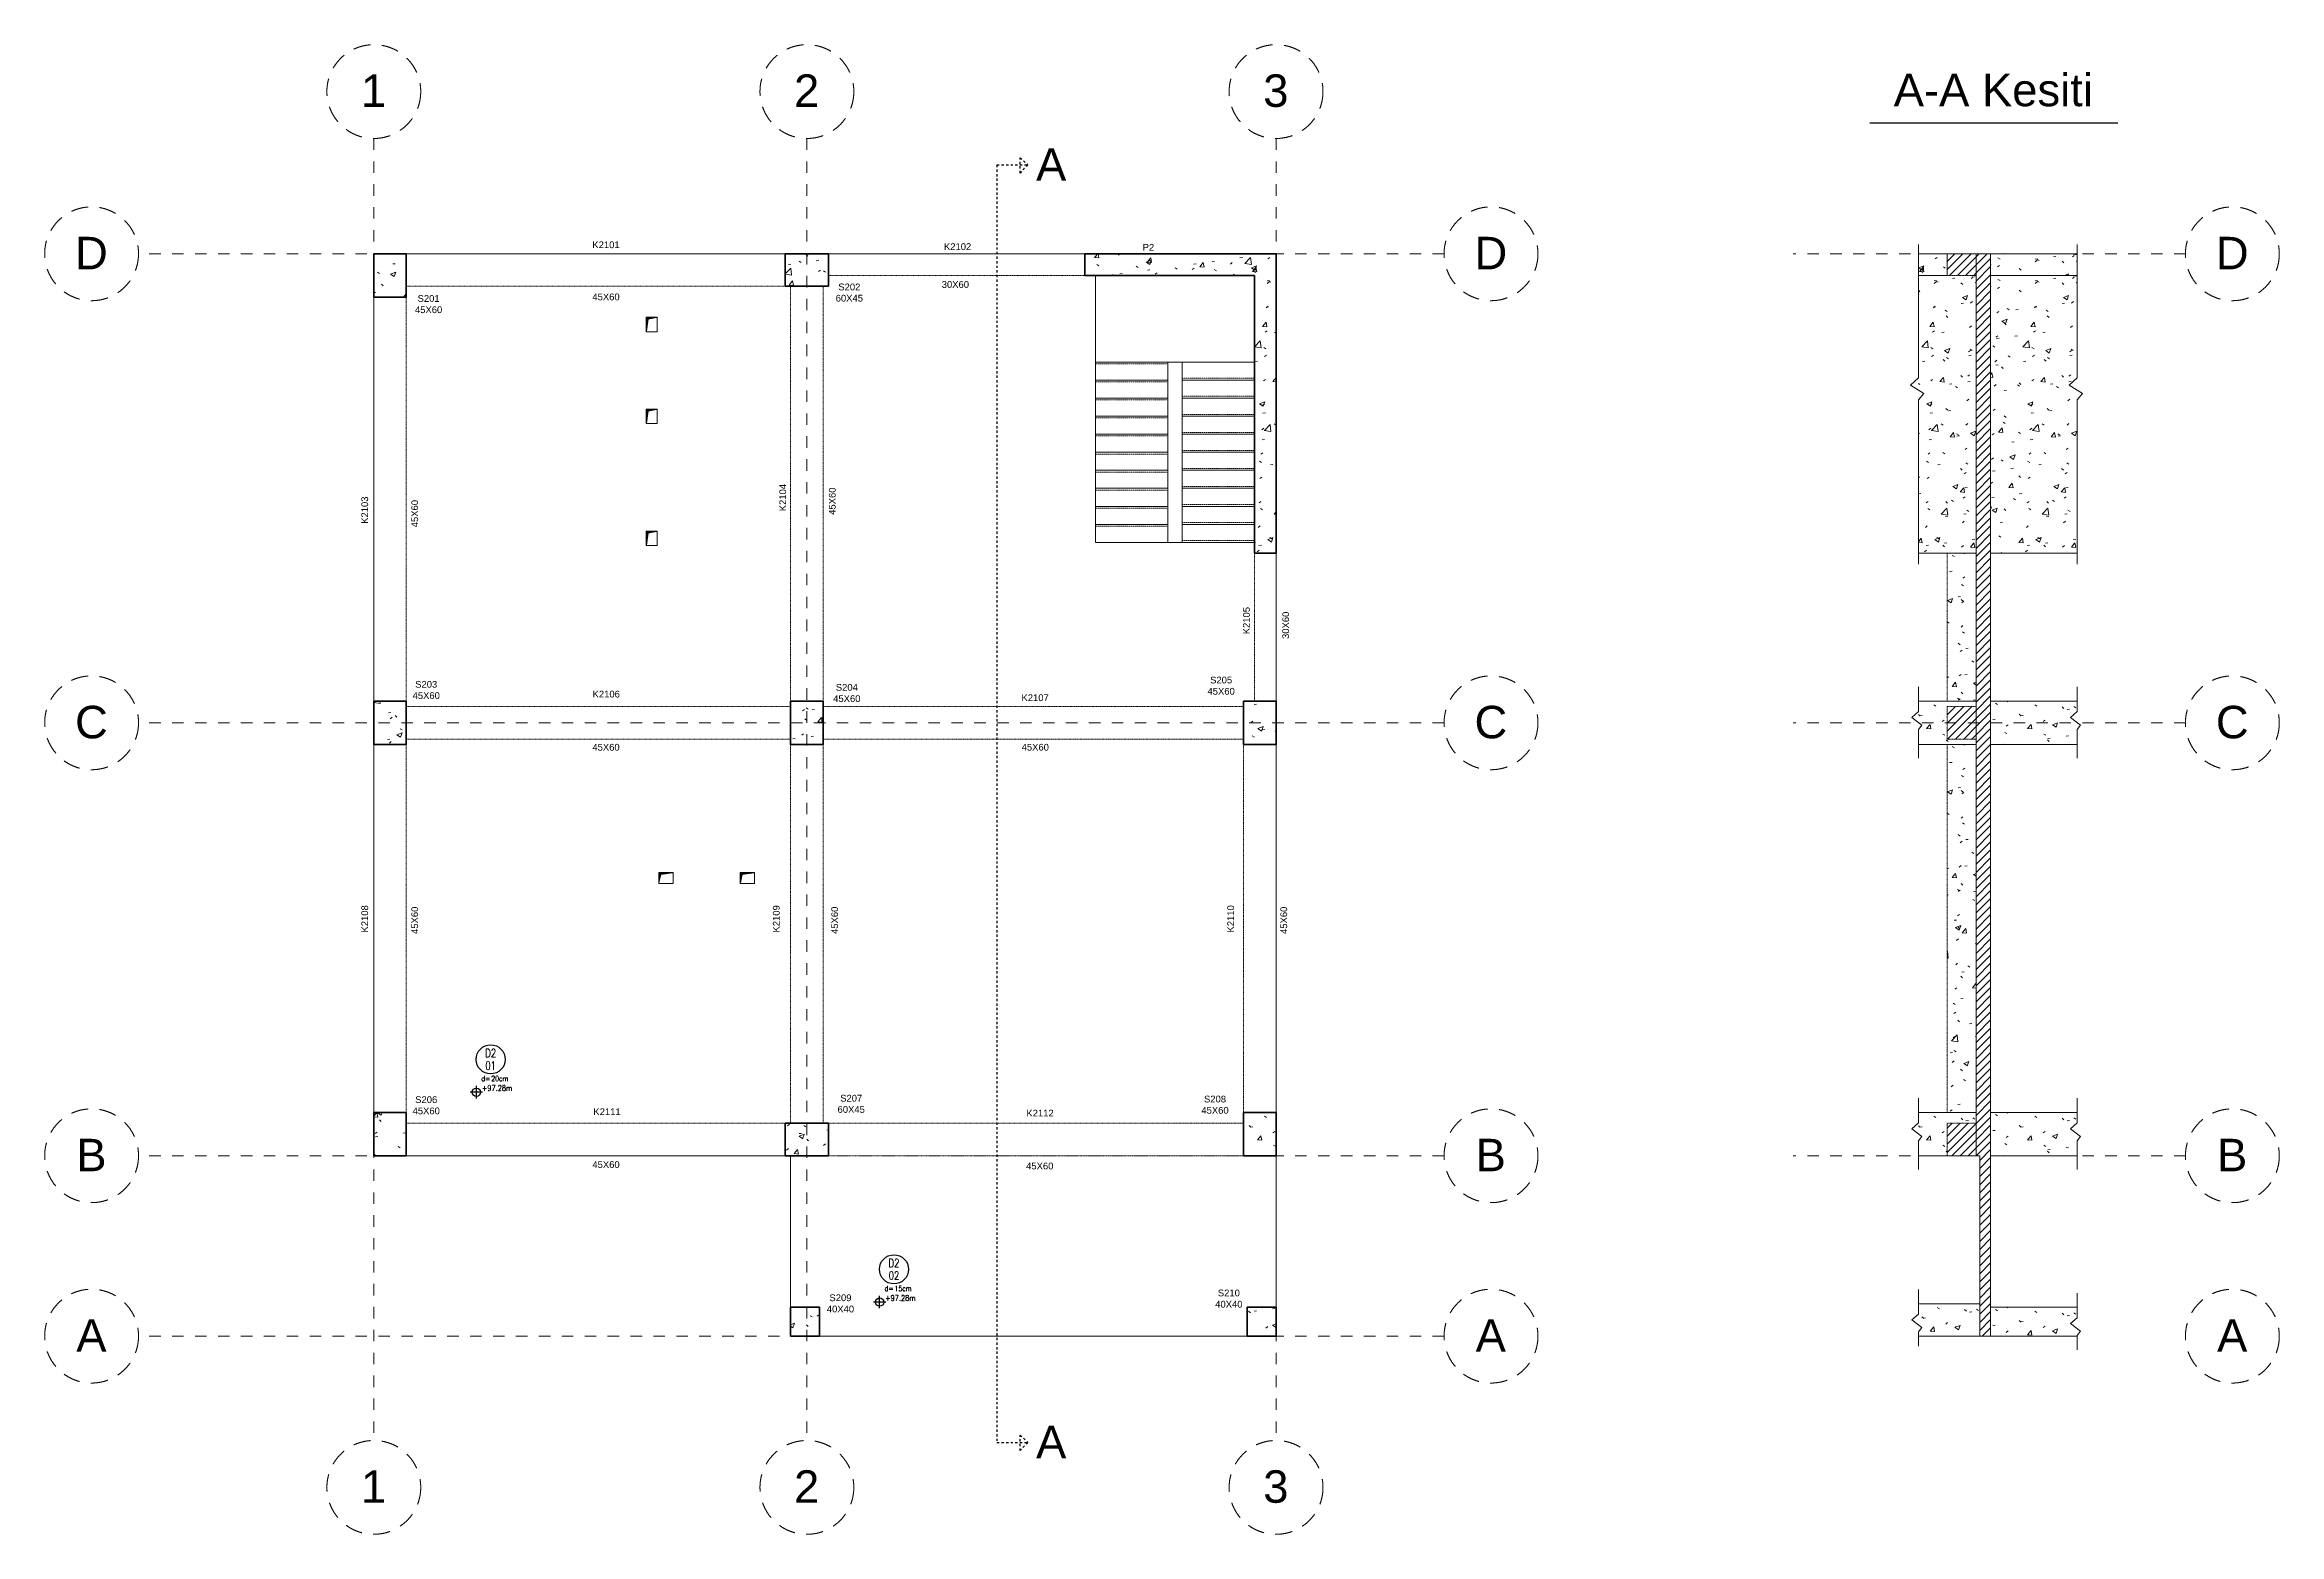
# Model space of a CAD drawing. Header units: millimetres. Extents: x -4560 to 26399, y -2746 to 17898.
import ezdxf
from ezdxf.enums import TextEntityAlignment as Align

# ---------------------------------------------------------------- set-up
doc = ezdxf.new("R2010")
doc.units = ezdxf.units.MM
doc.linetypes.add('Dash', pattern=[6.35, 3.175, -3.175])
doc.linetypes.add('Overhead', pattern=[3.96875, 2.38125, -1.5875])
for name, color, linetype, lineweight in [('A-FLOR', 30, 'Continuous', 9), ('A-WALL', 113, 'Continuous', 18), ('A-WALL-PATT', 111, 'Continuous', 35), ('S-BEAM-HDLN', 1, 'Dash', 9), ('S-COLS', 52, 'Continuous', 9), ('S-ER-DOSEME-NO', 3, 'Continuous', 30), ('S-ER-KOT-ISARETI-PLAN', 3, 'Continuous', 30), ('S-ER-TARAMA', 7, 'Continuous', 20), ('S-GRID', 1, 'Overhead', 9), ('S-GRID-IDEN', 1, 'Overhead', 0), ('S-STRS', 31, 'Continuous', 9)]:
    doc.layers.add(name, color=color, linetype=linetype, lineweight=lineweight)
doc.styles.add('Arial', font='arial.ttf', dxfattribs={"height": 450})
doc.styles.add('S-ER-DOSEME-KALINLIGI', font='simplxtw-erd.shx', dxfattribs={"width": 0.75})
doc.styles.add('S-ER-DOSEME-NO', font='simplxtw-erd.shx', dxfattribs={"width": 0.75})
doc.styles.add('S-ER-DOSEME-TIPI', font='simplxtw-erd.shx', dxfattribs={"width": 0.75})
doc.styles.add('S-ER-KOT-ISARETI-PLAN', font='simplxtw-erd.shx', dxfattribs={"width": 0.75})
doc.styles.get("Standard").update_dxf_attribs({"font": 'arial.ttf'})
pattern_1 = [(45, (22003.05, 14874.71), (-56.1266, 56.1266), [])]
pattern_2 = [(50, (15179.05, 6221.7), (728.737, -63.756), [76.2, -838.2]), (355, (15179.05, 6221.7), (-140.972, 764.228), [60.96, -670.56]), (100.451, (15239.8, 6216.4), (587.77, 700.467), [64.76, -712.36]), (46.184, (15179.05, 6424.9), (1084.316, -168.17), [114.3, -1257.3]), (96.636, (15269.4, 6410.9), (949.61, 989.71), [97.14, -1068.54]), (351.184, (15179, 6424.9), (949.62, 989.7), [91.44, -1005.84]), (21, (15280.65, 6374.1), (606.458, -409.06), [76.2, -838.2]), (326, (15280.65, 6374.1), (247.208, 736.753), [60.96, -670.56]), (71.451, (15331.2, 6340), (853.668, 327.685), [64.76, -712.36]), (37.5, (15179.05, 6221.7), (12.3547, 338.22), [33.528, -628.904, 33.528, -647.192, -673.1]), (37.5, (15179.05, 6221.7), (12.3547, 338.22), [-1343.152, 33.528, -639.572]), (7.5, (15179.05, 6221.7), (267.279, 400.722), [33.528, -354.584, 33.528, -613.664, -256.54]), (7.5, (15179.05, 6221.7), (267.279, 400.722), [-1035.304, 33.528, -223.012]), (327.5, (14952.48, 6221.7), (542.3633, -22.9153), [33.528, -220.472, 33.528, -758.952, -1051.56]), (327.5, (14952.48, 6221.7), (542.3633, -22.9153), [-1046.48, 33.528, -1018.032]), (317.5, (14850.9, 6221.7), (592.517, 101.707), [33.528, -296.672, 33.528, -492.76, -746.76]), (317.5, (14850.9, 6221.7), (592.517, 101.707), [-856.488, 33.528, -713.232])]

# ---------------------------------------------------------------- blocks, each defined once
blk = doc.blocks.new('Grid - M_Grid Head - Circle-11575-1_ Kat')
at = {"layer": 'S-GRID-IDEN'}
blk.add_circle((0, 0), 6.5, dxfattribs=at)
blk = doc.blocks.new('S-ER-DOSEME-NO')
at = {"layer": 'Defpoints'}
blk.add_point((0, 0), dxfattribs=at)
at = {"layer": 'S-ER-DOSEME-NO', "color": 3, "lineweight": 30}
blk.add_circle((17, -17), 7, dxfattribs=at)
at = {"layer": 'S-ER-DOSEME-NO', "color": 3, "lineweight": 30, "style": 'S-ER-DOSEME-KALINLIGI', "width": 0.75}
blk.add_text('d=', height=2.5, dxfattribs=at).set_placement((16.75, -25), align=Align.TOP_RIGHT)
at = {"layer": 'S-ER-DOSEME-NO', "width": 0.75}
for tag, style, p in [('DOSEMETIPI', 'S-ER-DOSEME-TIPI', (17, -14)), ('DOSEMENO', 'S-ER-DOSEME-NO', (17, -20))]:
    blk.add_attdef(tag, text='', height=4, dxfattribs=dict(at, style=style)).set_placement(p, align=Align.MIDDLE_CENTER)
at = {"layer": 'S-ER-DOSEME-NO', "color": 3, "lineweight": 30, "style": 'S-ER-DOSEME-KALINLIGI', "width": 0.75}
blk.add_attdef('DOSEMEKALINLIGI', text='', height=2.5, dxfattribs=at).set_placement((17.25, -25), align=Align.TOP_LEFT)
blk = doc.blocks.new('S-ER-KOT-ISARETI-PLAN')
at = {"layer": 'S-ER-KOT-ISARETI-PLAN'}
for p, q in [((2.25, 0), (-2.25, 0)), ((0, -2.25), (0, 2.25))]:
    blk.add_line(p, q, dxfattribs=at)
blk.add_circle((0, 0), 1.5, dxfattribs=at)
at = {"layer": 'S-ER-KOT-ISARETI-PLAN', "style": 'S-ER-KOT-ISARETI-PLAN', "width": 0.75}
blk.add_attdef('PLANKOT', (2, 0.5), '', height=2, dxfattribs=at)

msp = doc.modelspace()

# ---------------------------------------------------------------- hatches: boundary and pattern name
at = {"ltscale": 50}
h = msp.add_hatch(color=256, dxfattribs=at)
h.dxf.hatch_style = 1
h.paths.add_polyline_path([(3918, 14116), (3778, 14116), (3778, 13928), (3803, 14092)])
h = msp.add_hatch(color=256, dxfattribs=at)
h.dxf.hatch_style = 1
h.paths.add_polyline_path([(3918, 12842), (3778, 12842), (3778, 12654), (3803, 12818)])
h = msp.add_hatch(color=256, dxfattribs=at)
h.dxf.hatch_style = 1
h.paths.add_polyline_path([(3918, 11151), (3778, 11151), (3778, 10963), (3803, 11127)])
h = msp.add_hatch(color=256, dxfattribs=at)
h.dxf.hatch_style = 1
h.paths.add_polyline_path([(3950, 6282), (3975, 6397), (4140, 6421), (3950, 6421)])
h = msp.add_hatch(color=256, dxfattribs=at)
h.dxf.hatch_style = 1
h.paths.add_polyline_path([(5078, 6280), (5103, 6397), (5271, 6421), (5078, 6421)])
at = {"layer": 'A-FLOR'}
h = msp.add_hatch(dxfattribs=at)
h.set_pattern_fill('ANSI31', color=256, scale=25, style=0)
h.set_pattern_definition(pattern_1)
h.paths.add_polyline_path([(22399, 0), (22399, 15000), (22199, 15000), (22199, 2500), (22249, 2500), (22249, 0)])
at = {"layer": 'A-WALL-PATT', "lineweight": 9}
h = msp.add_hatch(dxfattribs=at)
h.set_pattern_fill('FP_2', color=256, style=0, pattern_type=2)
h.set_pattern_definition(pattern_2)
h.paths.add_polyline_path([(9850, 14700), (12500, 14700), (12500, 15000), (9850, 15000)], flags=0)
h = msp.add_hatch(dxfattribs=at)
h.set_pattern_fill('FP_2', color=256, style=0, pattern_type=2)
h.set_pattern_definition([(50, (24422.1, 6221.7), (728.737, -63.756), [76.2, -838.2]), (355, (24422.1, 6221.7), (-140.97, 764.23), [60.96, -670.56]), (100.451, (24482.8, 6216.4), (587.77, 700.467), [64.76, -712.36]), (46.184, (24422.1, 6424.9), (1084.32, -168.17), [114.3, -1257.3]), (96.636, (24512.5, 6410.9), (949.61, 989.71), [97.14, -1068.54]), (351.184, (24422.1, 6424.9), (949.62, 989.7), [91.44, -1005.84]), (21, (24523.7, 6374.1), (606.458, -409.06), [76.2, -838.2]), (326, (24523.7, 6374.1), (247.21, 736.75), [60.96, -670.56]), (71.451, (24574.2, 6340), (853.67, 327.685), [64.76, -712.36]), (37.5, (24422.1, 6221.7), (12.355, 338.22), [33.528, -628.904, 33.528, -647.192, -673.1]), (37.5, (24422.1, 6221.7), (12.355, 338.22), [-1343.152, 33.528, -639.572]), (7.5, (24422.1, 6221.7), (267.279, 400.722), [33.528, -354.584, 33.528, -613.664, -256.54]), (7.5, (24422.1, 6221.7), (267.279, 400.722), [-1035.304, 33.528, -223.012]), (327.5, (24195.53, 6221.7), (542.363, -22.915), [33.528, -220.472, 33.528, -758.952, -1051.56]), (327.5, (24195.53, 6221.7), (542.363, -22.915), [-1046.48, 33.528, -1018.032]), (317.5, (24093.93, 6221.7), (592.517, 101.707), [33.528, -296.672, 33.528, -492.76, -746.76]), (317.5, (24093.93, 6221.7), (592.517, 101.707), [-856.49, 33.53, -713.23])])
h.paths.add_polyline_path([(21443, 10850), (22199, 10850), (22199, 14700), (21799, 14700), (21799, 15000), (21399, 15000), (21399, 10850)])
h = msp.add_hatch(dxfattribs=at)
h.set_pattern_fill('FP_2', color=256, style=0, pattern_type=2)
h.set_pattern_definition([(50, (25822.1, 6521.7), (728.737, -63.756), [76.2, -838.2]), (355, (25822.1, 6521.7), (-140.97, 764.23), [60.96, -670.56]), (100.451, (25882.8, 6516.4), (587.77, 700.467), [64.76, -712.36]), (46.184, (25822.1, 6724.9), (1084.32, -168.17), [114.3, -1257.3]), (96.636, (25912.5, 6710.9), (949.61, 989.71), [97.14, -1068.54]), (351.184, (25822.1, 6724.9), (949.62, 989.7), [91.44, -1005.84]), (21, (25923.7, 6674.1), (606.458, -409.06), [76.2, -838.2]), (326, (25923.7, 6674.1), (247.21, 736.75), [60.96, -670.56]), (71.451, (25974.2, 6640), (853.67, 327.685), [64.76, -712.36]), (37.5, (25822.1, 6521.7), (12.355, 338.22), [33.528, -628.904, 33.528, -647.192, -673.1]), (37.5, (25822.1, 6521.7), (12.355, 338.22), [-1343.152, 33.528, -639.572]), (7.5, (25822.1, 6521.7), (267.279, 400.722), [33.528, -354.584, 33.528, -613.664, -256.54]), (7.5, (25822.1, 6521.7), (267.279, 400.722), [-1035.304, 33.528, -223.012]), (327.5, (25595.53, 6521.7), (542.363, -22.915), [33.528, -220.472, 33.528, -758.952, -1051.56]), (327.5, (25595.53, 6521.7), (542.363, -22.915), [-1046.48, 33.528, -1018.032]), (317.5, (25493.93, 6521.7), (592.517, 101.707), [33.528, -296.672, 33.528, -492.76, -746.76]), (317.5, (25493.93, 6521.7), (592.517, 101.707), [-856.49, 33.53, -713.23])])
h.paths.add_polyline_path([(22843, 14700), (23599, 14700), (23599, 15000), (22399, 15000), (22399, 14700)])
h = msp.add_hatch(dxfattribs=at)
h.set_pattern_fill('FP_2', color=256, style=0, pattern_type=2)
h.set_pattern_definition(pattern_2)
h.paths.add_polyline_path([(12200, 10850), (12500, 10850), (12500, 14700), (12200, 14700), (12200, 13104)], flags=0)
h = msp.add_hatch(dxfattribs=at)
h.set_pattern_fill('FP_2', color=256, style=0, pattern_type=2)
h.set_pattern_definition([(50, (25822.1, 6221.7), (728.737, -63.756), [76.2, -838.2]), (355, (25822.1, 6221.7), (-140.97, 764.23), [60.96, -670.56]), (100.451, (25882.8, 6216.4), (587.77, 700.467), [64.76, -712.36]), (46.184, (25822.1, 6424.9), (1084.32, -168.17), [114.3, -1257.3]), (96.636, (25912.5, 6410.9), (949.61, 989.71), [97.14, -1068.54]), (351.184, (25822.1, 6424.9), (949.62, 989.7), [91.44, -1005.84]), (21, (25923.7, 6374.1), (606.458, -409.06), [76.2, -838.2]), (326, (25923.7, 6374.1), (247.21, 736.75), [60.96, -670.56]), (71.451, (25974.2, 6340), (853.67, 327.685), [64.76, -712.36]), (37.5, (25822.1, 6221.7), (12.355, 338.22), [33.528, -628.904, 33.528, -647.192, -673.1]), (37.5, (25822.1, 6221.7), (12.355, 338.22), [-1343.152, 33.528, -639.572]), (7.5, (25822.1, 6221.7), (267.279, 400.722), [33.528, -354.584, 33.528, -613.664, -256.54]), (7.5, (25822.1, 6221.7), (267.279, 400.722), [-1035.304, 33.528, -223.012]), (327.5, (25595.53, 6221.7), (542.363, -22.915), [33.528, -220.472, 33.528, -758.952, -1051.56]), (327.5, (25595.53, 6221.7), (542.363, -22.915), [-1046.48, 33.528, -1018.032]), (317.5, (25493.93, 6221.7), (592.517, 101.707), [33.528, -296.672, 33.528, -492.76, -746.76]), (317.5, (25493.93, 6221.7), (592.517, 101.707), [-856.49, 33.53, -713.23])])
h.paths.add_polyline_path([(22843, 10850), (23599, 10850), (23599, 14700), (22399, 14700), (22399, 10850)])
at = {"layer": 'S-BEAM-HDLN'}
h = msp.add_hatch(dxfattribs=at)
h.set_pattern_fill('ANSI31', color=256, scale=25)
h.set_pattern_definition(pattern_1)
h.paths.add_polyline_path([(22199, 14700), (22199, 15000), (21799, 15000), (21799, 14700)])
h = msp.add_hatch(dxfattribs=at)
h.set_pattern_fill('FP_2', color=256, style=0, pattern_type=2)
h.set_pattern_definition([(50, (25250.05, 13971.7), (728.737, -63.756), [76.2, -838.2]), (355, (25250.05, 13971.7), (-140.97, 764.23), [60.96, -670.56]), (100.451, (25310.8, 13966.4), (587.77, 700.47), [64.76, -712.36]), (46.184, (25250.05, 14174.9), (1084.32, -168.17), [114.3, -1257.3]), (96.636, (25340.4, 14160.9), (949.61, 989.71), [97.14, -1068.54]), (351.184, (25250, 14174.9), (949.62, 989.7), [91.44, -1005.84]), (21, (25351.65, 14124.1), (606.46, -409.06), [76.2, -838.2]), (326, (25351.65, 14124.1), (247.21, 736.75), [60.96, -670.56]), (71.451, (25402.2, 14090), (853.67, 327.685), [64.76, -712.36]), (37.5, (25250.05, 13971.7), (12.355, 338.22), [33.528, -628.904, 33.528, -647.192, -673.1]), (37.5, (25250.05, 13971.7), (12.355, 338.22), [-1343.15, 33.53, -639.57]), (7.5, (25250.05, 13971.7), (267.279, 400.722), [33.528, -354.584, 33.528, -613.664, -256.54]), (7.5, (25250.05, 13971.7), (267.279, 400.722), [-1035.304, 33.53, -223.01]), (327.5, (25023.48, 13971.7), (542.363, -22.915), [33.528, -220.472, 33.528, -758.952, -1051.56]), (327.5, (25023.48, 13971.7), (542.363, -22.915), [-1046.48, 33.53, -1018.03]), (317.5, (24921.9, 13971.7), (592.517, 101.707), [33.528, -296.672, 33.528, -492.76, -746.76]), (317.5, (24921.9, 13971.7), (592.517, 101.707), [-856.49, 33.53, -713.23])])
h.paths.add_polyline_path([(22199, 8800), (22199, 10850), (21799, 10850), (21799, 8800)])
h = msp.add_hatch(dxfattribs=at)
h.set_pattern_fill('ANSI31', color=256, scale=25)
h.set_pattern_definition(pattern_1)
h.paths.add_polyline_path([(22199, 8500), (22199, 8725), (21799, 8725), (21799, 8500)])
h.paths.add_polyline_path([(21799, 8500), (21799, 8275), (22199, 8275), (22199, 8500)])
h = msp.add_hatch(dxfattribs=at)
h.set_pattern_fill('FP_2', color=256, style=0, pattern_type=2)
h.set_pattern_definition([(50, (25250.05, 11321.7), (728.737, -63.756), [76.2, -838.2]), (355, (25250.05, 11321.7), (-140.97, 764.23), [60.96, -670.56]), (100.451, (25310.8, 11316.4), (587.77, 700.467), [64.76, -712.36]), (46.184, (25250.05, 11524.9), (1084.32, -168.17), [114.3, -1257.3]), (96.636, (25340.4, 11510.9), (949.61, 989.71), [97.14, -1068.54]), (351.184, (25250, 11524.9), (949.62, 989.7), [91.44, -1005.84]), (21, (25351.65, 11474.1), (606.458, -409.06), [76.2, -838.2]), (326, (25351.65, 11474.1), (247.21, 736.75), [60.96, -670.56]), (71.451, (25402.2, 11440), (853.67, 327.685), [64.76, -712.36]), (37.5, (25250.05, 11321.7), (12.355, 338.22), [33.528, -628.904, 33.528, -647.192, -673.1]), (37.5, (25250.05, 11321.7), (12.355, 338.22), [-1343.152, 33.528, -639.572]), (7.5, (25250.05, 11321.7), (267.279, 400.722), [33.528, -354.584, 33.528, -613.664, -256.54]), (7.5, (25250.05, 11321.7), (267.279, 400.722), [-1035.304, 33.528, -223.012]), (327.5, (25023.48, 11321.7), (542.363, -22.915), [33.528, -220.472, 33.528, -758.952, -1051.56]), (327.5, (25023.48, 11321.7), (542.363, -22.915), [-1046.48, 33.528, -1018.032]), (317.5, (24921.9, 11321.7), (592.517, 101.707), [33.528, -296.672, 33.528, -492.76, -746.76]), (317.5, (24921.9, 11321.7), (592.517, 101.707), [-856.49, 33.53, -713.23])])
h.paths.add_polyline_path([(22199, 3100), (22199, 8200), (21799, 8200), (21799, 3100)])
h = msp.add_hatch(dxfattribs=at)
h.set_pattern_fill('ANSI31', color=256, scale=25)
h.set_pattern_definition(pattern_1)
h.paths.add_polyline_path([(22199, 2950), (21799, 2950), (21799, 2500), (22199, 2500)])
at = {"layer": 'S-COLS'}
h = msp.add_hatch(dxfattribs=at)
h.set_pattern_fill('FP_2', color=256, style=0, pattern_type=2)
h.set_pattern_definition(pattern_2)
h.paths.add_polyline_path([(450, 14400), (450, 15000), (0, 15000), (0, 14400)], flags=0)
h = msp.add_hatch(dxfattribs=at)
h.set_pattern_fill('FP_2', color=256, style=0, pattern_type=2)
h.set_pattern_definition(pattern_2)
h.paths.add_polyline_path([(6300, 14550), (6300, 15000), (5700, 15000), (5700, 14550)], flags=0)
h = msp.add_hatch(dxfattribs=at)
h.set_pattern_fill('FP_2', color=256, style=0, pattern_type=2)
h.set_pattern_definition(pattern_2)
h.paths.add_polyline_path([(450, 8200), (450, 8800), (0, 8800), (0, 8200)], flags=0)
h = msp.add_hatch(dxfattribs=at)
h.set_pattern_fill('FP_2', color=256, style=0, pattern_type=2)
h.set_pattern_definition(pattern_2)
h.paths.add_polyline_path([(6225, 8200), (6225, 8800), (5775, 8800), (5775, 8200)], flags=0)
h = msp.add_hatch(dxfattribs=at)
h.set_pattern_fill('FP_2', color=256, style=0, pattern_type=2)
h.set_pattern_definition(pattern_2)
h.paths.add_polyline_path([(12500, 8200), (12500, 8800), (12050, 8800), (12050, 8200)], flags=0)
h = msp.add_hatch(dxfattribs=at)
h.set_pattern_fill('FP_2', color=256, style=0, pattern_type=2)
h.set_pattern_definition([(50, (24450.05, 11921.7), (728.74, -63.756), [76.2, -838.2]), (355, (24450.05, 11921.7), (-140.97, 764.23), [60.96, -670.56]), (100.451, (24510.8, 11916.4), (587.77, 700.47), [64.76, -712.36]), (46.184, (24450.05, 12124.9), (1084.32, -168.17), [114.3, -1257.3]), (96.636, (24540.4, 12110.9), (949.6, 989.7), [97.14, -1068.54]), (351.184, (24450, 12124.9), (949.62, 989.7), [91.44, -1005.84]), (21, (24551.65, 12074.1), (606.46, -409.06), [76.2, -838.2]), (326, (24551.65, 12074.1), (247.21, 736.75), [60.96, -670.56]), (71.451, (24602.2, 12040), (853.67, 327.69), [64.76, -712.36]), (37.5, (24450.05, 11921.7), (12.355, 338.22), [33.528, -628.904, 33.528, -647.192, -673.1]), (37.5, (24450.05, 11921.7), (12.355, 338.22), [-1343.15, 33.53, -639.57]), (7.5, (24450.05, 11921.7), (267.28, 400.722), [33.528, -354.584, 33.528, -613.664, -256.54]), (7.5, (24450.05, 11921.7), (267.28, 400.722), [-1035.304, 33.53, -223.01]), (327.5, (24223.48, 11921.7), (542.363, -22.915), [33.528, -220.472, 33.528, -758.952, -1051.56]), (327.5, (24223.48, 11921.7), (542.363, -22.915), [-1046.48, 33.53, -1018.03]), (317.5, (24121.9, 11921.7), (592.517, 101.707), [33.53, -296.67, 33.53, -492.76, -746.76]), (317.5, (24121.9, 11921.7), (592.517, 101.707), [-856.49, 33.53, -713.23])])
h.paths.add_polyline_path([(22199, 8200), (22199, 8275), (21799, 8275), (21799, 8725), (22199, 8725), (22199, 8800), (21399, 8800), (21399, 8200)])
h = msp.add_hatch(dxfattribs=at)
h.set_pattern_fill('FP_2', color=256, style=0, pattern_type=2)
h.set_pattern_definition([(50, (25850.05, 11921.7), (728.74, -63.756), [76.2, -838.2]), (355, (25850.05, 11921.7), (-140.97, 764.23), [60.96, -670.56]), (100.451, (25910.8, 11916.4), (587.77, 700.47), [64.76, -712.36]), (46.184, (25850.05, 12124.9), (1084.32, -168.17), [114.3, -1257.3]), (96.636, (25940.4, 12110.9), (949.6, 989.7), [97.14, -1068.54]), (351.184, (25850, 12124.9), (949.62, 989.7), [91.44, -1005.84]), (21, (25951.65, 12074.1), (606.46, -409.06), [76.2, -838.2]), (326, (25951.65, 12074.1), (247.21, 736.75), [60.96, -670.56]), (71.451, (26002.2, 12040), (853.67, 327.69), [64.76, -712.36]), (37.5, (25850.05, 11921.7), (12.355, 338.22), [33.528, -628.904, 33.528, -647.192, -673.1]), (37.5, (25850.05, 11921.7), (12.355, 338.22), [-1343.15, 33.53, -639.57]), (7.5, (25850.05, 11921.7), (267.28, 400.722), [33.528, -354.584, 33.528, -613.664, -256.54]), (7.5, (25850.05, 11921.7), (267.28, 400.722), [-1035.304, 33.53, -223.01]), (327.5, (25623.48, 11921.7), (542.363, -22.915), [33.528, -220.472, 33.528, -758.952, -1051.56]), (327.5, (25623.48, 11921.7), (542.363, -22.915), [-1046.48, 33.53, -1018.03]), (317.5, (25521.9, 11921.7), (592.517, 101.707), [33.53, -296.67, 33.53, -492.76, -746.76]), (317.5, (25521.9, 11921.7), (592.517, 101.707), [-856.49, 33.53, -713.23])])
h.paths.add_polyline_path([(23599, 8200), (23599, 8800), (22399, 8800), (22399, 8200)])
h = msp.add_hatch(dxfattribs=at)
h.set_pattern_fill('FP_2', color=256, style=0, pattern_type=2)
h.set_pattern_definition(pattern_2)
h.paths.add_polyline_path([(450, 2500), (450, 3100), (0, 3100), (0, 2500)], flags=0)
h = msp.add_hatch(dxfattribs=at)
h.set_pattern_fill('FP_2', color=256, style=0, pattern_type=2)
h.set_pattern_definition(pattern_2)
h.paths.add_polyline_path([(12500, 2500), (12500, 3100), (12050, 3100), (12050, 2500)], flags=0)
h = msp.add_hatch(dxfattribs=at)
h.set_pattern_fill('FP_2', color=256, style=0, pattern_type=2)
h.set_pattern_definition([(50, (24450.05, 6221.7), (728.74, -63.756), [76.2, -838.2]), (355, (24450.05, 6221.7), (-140.97, 764.23), [60.96, -670.56]), (100.451, (24510.8, 6216.4), (587.77, 700.47), [64.76, -712.36]), (46.184, (24450.05, 6424.9), (1084.32, -168.17), [114.3, -1257.3]), (96.636, (24540.4, 6410.9), (949.6, 989.7), [97.14, -1068.54]), (351.184, (24450, 6424.9), (949.62, 989.7), [91.44, -1005.84]), (21, (24551.65, 6374.1), (606.46, -409.06), [76.2, -838.2]), (326, (24551.65, 6374.1), (247.21, 736.75), [60.96, -670.56]), (71.451, (24602.2, 6340), (853.67, 327.69), [64.76, -712.36]), (37.5, (24450.05, 6221.7), (12.355, 338.22), [33.528, -628.904, 33.528, -647.192, -673.1]), (37.5, (24450.05, 6221.7), (12.355, 338.22), [-1343.15, 33.53, -639.57]), (7.5, (24450.05, 6221.7), (267.28, 400.722), [33.528, -354.584, 33.528, -613.664, -256.54]), (7.5, (24450.05, 6221.7), (267.28, 400.722), [-1035.304, 33.53, -223.01]), (327.5, (24223.48, 6221.7), (542.363, -22.915), [33.528, -220.472, 33.528, -758.952, -1051.56]), (327.5, (24223.48, 6221.7), (542.363, -22.915), [-1046.48, 33.53, -1018.03]), (317.5, (24121.9, 6221.7), (592.517, 101.707), [33.53, -296.67, 33.53, -492.76, -746.76]), (317.5, (24121.9, 6221.7), (592.517, 101.707), [-856.49, 33.53, -713.23])])
h.paths.add_polyline_path([(21799, 2500), (21799, 2950), (22199, 2950), (22199, 3100), (21399, 3100), (21399, 2500)])
h = msp.add_hatch(dxfattribs=at)
h.set_pattern_fill('FP_2', color=256, style=0, pattern_type=2)
h.set_pattern_definition([(50, (25850.05, 6221.7), (728.74, -63.756), [76.2, -838.2]), (355, (25850.05, 6221.7), (-140.97, 764.23), [60.96, -670.56]), (100.451, (25910.8, 6216.4), (587.77, 700.47), [64.76, -712.36]), (46.184, (25850.05, 6424.9), (1084.32, -168.17), [114.3, -1257.3]), (96.636, (25940.4, 6410.9), (949.6, 989.7), [97.14, -1068.54]), (351.184, (25850, 6424.9), (949.62, 989.7), [91.44, -1005.84]), (21, (25951.65, 6374.1), (606.46, -409.06), [76.2, -838.2]), (326, (25951.65, 6374.1), (247.21, 736.75), [60.96, -670.56]), (71.451, (26002.2, 6340), (853.67, 327.69), [64.76, -712.36]), (37.5, (25850.05, 6221.7), (12.355, 338.22), [33.528, -628.904, 33.528, -647.192, -673.1]), (37.5, (25850.05, 6221.7), (12.355, 338.22), [-1343.15, 33.53, -639.57]), (7.5, (25850.05, 6221.7), (267.28, 400.722), [33.528, -354.584, 33.528, -613.664, -256.54]), (7.5, (25850.05, 6221.7), (267.28, 400.722), [-1035.304, 33.53, -223.01]), (327.5, (25623.48, 6221.7), (542.363, -22.915), [33.528, -220.472, 33.528, -758.952, -1051.56]), (327.5, (25623.48, 6221.7), (542.363, -22.915), [-1046.48, 33.53, -1018.03]), (317.5, (25521.9, 6221.7), (592.517, 101.707), [33.53, -296.67, 33.53, -492.76, -746.76]), (317.5, (25521.9, 6221.7), (592.517, 101.707), [-856.49, 33.53, -713.23])])
h.paths.add_polyline_path([(23599, 2500), (23599, 3100), (22399, 3100), (22399, 2500)])
h = msp.add_hatch(dxfattribs=at)
h.set_pattern_fill('FP_2', color=256, style=0, pattern_type=2)
h.set_pattern_definition(pattern_2)
h.paths.add_polyline_path([(6300, 2500), (6300, 2950), (5700, 2950), (5700, 2500)], flags=0)
h = msp.add_hatch(dxfattribs=at)
h.set_pattern_fill('FP_2', color=256, style=0, pattern_type=2)
h.set_pattern_definition(pattern_2)
h.paths.add_polyline_path([(6225, 0), (6225, 450), (5775, 450), (5775, 0)], flags=0)
h = msp.add_hatch(dxfattribs=at)
h.set_pattern_fill('FP_2', color=256, style=0, pattern_type=2)
h.set_pattern_definition(pattern_2)
h.paths.add_polyline_path([(12500, 0), (12500, 450), (12050, 450), (12050, 0)], flags=0)
h = msp.add_hatch(dxfattribs=at)
h.set_pattern_fill('FP_2', color=256, style=0, pattern_type=2)
h.set_pattern_definition([(50, (24500.05, 3571.7), (728.74, -63.756), [76.2, -838.2]), (355, (24500.05, 3571.7), (-140.97, 764.23), [60.96, -670.56]), (100.451, (24560.8, 3566.4), (587.77, 700.47), [64.76, -712.36]), (46.184, (24500.05, 3774.9), (1084.32, -168.17), [114.3, -1257.3]), (96.636, (24590.4, 3760.9), (949.6, 989.7), [97.14, -1068.54]), (351.184, (24500, 3774.9), (949.62, 989.7), [91.44, -1005.84]), (21, (24601.65, 3724.1), (606.46, -409.06), [76.2, -838.2]), (326, (24601.65, 3724.1), (247.21, 736.75), [60.96, -670.56]), (71.451, (24652.2, 3690), (853.67, 327.69), [64.76, -712.36]), (37.5, (24500.05, 3571.7), (12.355, 338.22), [33.528, -628.904, 33.528, -647.192, -673.1]), (37.5, (24500.05, 3571.7), (12.355, 338.22), [-1343.15, 33.53, -639.57]), (7.5, (24500.05, 3571.7), (267.28, 400.722), [33.528, -354.584, 33.528, -613.664, -256.54]), (7.5, (24500.05, 3571.7), (267.28, 400.722), [-1035.304, 33.53, -223.01]), (327.5, (24273.48, 3571.7), (542.363, -22.915), [33.528, -220.472, 33.528, -758.952, -1051.56]), (327.5, (24273.48, 3571.7), (542.363, -22.915), [-1046.48, 33.53, -1018.03]), (317.5, (24171.9, 3571.7), (592.517, 101.707), [33.53, -296.67, 33.53, -492.76, -746.76]), (317.5, (24171.9, 3571.7), (592.517, 101.707), [-856.49, 33.53, -713.23])])
h.paths.add_polyline_path([(22249, 0), (22249, 450), (21399, 449), (21399, -1)])
h = msp.add_hatch(dxfattribs=at)
h.set_pattern_fill('FP_2', color=256, style=0, pattern_type=2)
h.set_pattern_definition([(50, (25850.05, 3521.7), (728.74, -63.756), [76.2, -838.2]), (355, (25850.05, 3521.7), (-140.97, 764.23), [60.96, -670.56]), (100.451, (25910.8, 3516.4), (587.77, 700.47), [64.76, -712.36]), (46.184, (25850.05, 3724.9), (1084.32, -168.17), [114.3, -1257.3]), (96.636, (25940.4, 3710.9), (949.6, 989.7), [97.14, -1068.54]), (351.184, (25850, 3724.9), (949.62, 989.7), [91.44, -1005.84]), (21, (25951.65, 3674.1), (606.46, -409.06), [76.2, -838.2]), (326, (25951.65, 3674.1), (247.21, 736.75), [60.96, -670.56]), (71.451, (26002.2, 3640), (853.67, 327.69), [64.76, -712.36]), (37.5, (25850.05, 3521.7), (12.355, 338.22), [33.528, -628.904, 33.528, -647.192, -673.1]), (37.5, (25850.05, 3521.7), (12.355, 338.22), [-1343.15, 33.53, -639.57]), (7.5, (25850.05, 3521.7), (267.28, 400.722), [33.528, -354.584, 33.528, -613.664, -256.54]), (7.5, (25850.05, 3521.7), (267.28, 400.722), [-1035.304, 33.53, -223.01]), (327.5, (25623.48, 3521.7), (542.363, -22.915), [33.528, -220.472, 33.528, -758.952, -1051.56]), (327.5, (25623.48, 3521.7), (542.363, -22.915), [-1046.48, 33.53, -1018.03]), (317.5, (25521.9, 3521.7), (592.517, 101.707), [33.53, -296.67, 33.53, -492.76, -746.76]), (317.5, (25521.9, 3521.7), (592.517, 101.707), [-856.49, 33.53, -713.23])])
h.paths.add_polyline_path([(23599, 0), (23599, 400), (22399, 400), (22399, 0)])

# ---------------------------------------------------------------- linework, layer by layer
msp.add_line((20728, 16816), (24164, 16816))
at = {"linetype": 'Dash', "ltscale": 10}
for p, q in [((8633, 16232), (8633, -1472)), ((8633, 16232), (9058, 16232)), ((8953, 16117), (8953, 16332)), ((8953, 16332), (9058, 16232)), ((9058, 16232), (8953, 16117)), ((8633, -1472), (9058, -1472)), ((8953, -1587), (8953, -1372)), ((8953, -1372), (9058, -1472)), ((9058, -1472), (8953, -1587))]:
    msp.add_line(p, q, dxfattribs=at)
at = {"layer": 'A-FLOR'}
for p, q in [((5700, 15000), (450, 15000)), ((9850, 15000), (6300, 15000)), ((22199, 15000), (22399, 15000)), ((22199, 2500), (22199, 15000)), ((22399, 15000), (22399, 2500)), ((10000, 11000), (10000, 14700)), ((0, 14400), (0, 8800)), ((3775, 13920), (3775, 14120)), ((3775, 14120), (3925, 14120)), ((3925, 14120), (3925, 13920)), ((3925, 13920), (3775, 13920)), ((3775, 12647), (3775, 12847)), ((3775, 12847), (3925, 12847)), ((3925, 12847), (3925, 12647)), ((3925, 12647), (3775, 12647)), ((3775, 10955), (3775, 11155)), ((3775, 11155), (3925, 11155)), ((3925, 11155), (3925, 10955)), ((3925, 10955), (3775, 10955)), ((12200, 11000), (10000, 11000)), ((12500, 8800), (12500, 10850)), ((0, 8200), (0, 3100)), ((3947, 6275), (3947, 6425)), ((3947, 6425), (4147, 6425)), ((4147, 6275), (3947, 6275)), ((4147, 6425), (4147, 6275)), ((5075, 6275), (5075, 6425)), ((5075, 6425), (5275, 6425)), ((5275, 6275), (5075, 6275)), ((5275, 6425), (5275, 6275)), ((450, 2500), (5700, 2500)), ((5775, 2500), (5775, 400)), ((12500, 400), (12500, 2500)), ((22249, 2500), (22199, 2500)), ((22249, 0), (22249, 2500)), ((22399, 2500), (22399, 0)), ((6175, 0), (12100, 0)), ((22399, 0), (22249, 0))]:
    msp.add_line(p, q, dxfattribs=at)
at = {"layer": 'A-FLOR', "linetype": 'Continuous'}
msp.add_line((12500, 3100), (12500, 8200), dxfattribs=at)
at = {"layer": 'A-WALL', "lineweight": 35}
for p, q in [((12500, 15000), (9850, 15000)), ((9850, 15000), (9850, 14700)), ((12500, 10850), (12500, 15000)), ((9850, 14700), (12200, 14700)), ((12200, 14700), (12200, 10850)), ((12200, 10850), (12500, 10850))]:
    msp.add_line(p, q, dxfattribs=at)
at = {"layer": 'A-WALL'}
for p, q in [((21399, 15127), (21399, 13280)), ((21799, 15000), (21399, 15000)), ((23599, 15000), (22399, 15000)), ((23599, 15127), (23599, 13280)), ((21799, 14700), (21399, 14700)), ((22399, 14700), (23599, 14700)), ((21399, 13280), (21288, 13177)), ((21288, 13177), (21472, 13063)), ((21472, 13063), (21399, 12978)), ((23599, 13280), (23488, 13177)), ((23488, 13177), (23672, 13063)), ((23672, 13063), (23599, 12978)), ((21399, 12978), (21399, 10698)), ((23599, 12978), (23599, 10698)), ((22199, 10850), (21399, 10850)), ((22399, 10850), (23599, 10850))]:
    msp.add_line(p, q, dxfattribs=at)
at = {"layer": 'S-BEAM-HDLN'}
for p, q in [((21799, 14700), (21799, 15000)), ((21799, 15000), (22199, 15000)), ((9850, 14700), (6300, 14700)), ((21799, 14700), (22199, 14700)), ((5700, 14550), (450, 14550)), ((450, 14400), (450, 8800)), ((5775, 8800), (5775, 14550)), ((6225, 14550), (6225, 8800)), ((12200, 8800), (12200, 10850)), ((21799, 8800), (21799, 10850)), ((450, 8725), (5775, 8725)), ((6225, 8725), (12050, 8725)), ((22199, 8725), (21799, 8725)), ((21799, 8725), (21799, 8275)), ((5775, 8275), (450, 8275)), ((450, 8200), (450, 3100)), ((5775, 2950), (5775, 8200)), ((12050, 8275), (6225, 8275)), ((6225, 8200), (6225, 2950)), ((12050, 3100), (12050, 8200)), ((21799, 8275), (22199, 8275)), ((21799, 8200), (21799, 3100)), ((450, 2950), (5700, 2950)), ((6300, 2950), (12050, 2950)), ((22199, 2950), (21799, 2950)), ((21799, 2950), (21799, 2500)), ((12050, 2500), (6300, 2500)), ((21799, 2500), (22199, 2500))]:
    msp.add_line(p, q, dxfattribs=at)
at = {"layer": 'S-BEAM-HDLN', "color": 82, "lineweight": 0}
for p, q in [((22199, 15000), (21799, 15000)), ((21799, 15000), (21799, 14700)), ((21799, 14700), (22199, 14700))]:
    msp.add_line(p, q, dxfattribs=at)
at = {"layer": 'S-BEAM-HDLN', "color": 30, "lineweight": 0}
msp.add_line((22199, 14700), (22199, 15000), dxfattribs=at)
at = {"layer": 'S-COLS', "lineweight": 35}
for p, q in [((0, 15000), (0, 14400)), ((450, 15000), (0, 15000)), ((450, 14400), (450, 15000)), ((6300, 15000), (5700, 15000)), ((5700, 15000), (5700, 14550)), ((6300, 14550), (6300, 15000)), ((0, 14400), (450, 14400)), ((5700, 14550), (6300, 14550)), ((0, 8800), (0, 8200)), ((450, 8800), (0, 8800)), ((450, 8200), (450, 8800)), ((5775, 8800), (5775, 8200)), ((6225, 8800), (5775, 8800)), ((6225, 8200), (6225, 8800)), ((12050, 8800), (12050, 8200)), ((12500, 8800), (12050, 8800)), ((12500, 8200), (12500, 8800)), ((0, 8200), (450, 8200)), ((5775, 8200), (6225, 8200)), ((12050, 8200), (12500, 8200)), ((0, 3100), (0, 2500)), ((450, 3100), (0, 3100)), ((450, 2500), (450, 3100)), ((12050, 3100), (12050, 2500)), ((12500, 3100), (12050, 3100)), ((12500, 2500), (12500, 3100)), ((6300, 2950), (5700, 2950)), ((5700, 2950), (5700, 2500)), ((6300, 2500), (6300, 2950)), ((0, 2500), (450, 2500)), ((5700, 2500), (6300, 2500)), ((12050, 2500), (12500, 2500)), ((6175, 400), (5775, 400)), ((5775, 400), (5775, 0)), ((6175, 0), (6175, 400)), ((12100, 400), (12100, 0)), ((12500, 400), (12100, 400)), ((12500, 0), (12500, 400)), ((5775, 0), (6175, 0)), ((12100, 0), (12500, 0))]:
    msp.add_line(p, q, dxfattribs=at)
at = {"layer": 'S-COLS'}
for p, q in [((21399, 8997), (21399, 8656)), ((23599, 8997), (23599, 8656)), ((22199, 8800), (21399, 8800)), ((23599, 8800), (22399, 8800)), ((21399, 8656), (21307, 8574)), ((21307, 8574), (21447, 8469)), ((21447, 8469), (21399, 8409)), ((21399, 8409), (21399, 8011)), ((23599, 8656), (23507, 8574)), ((23507, 8574), (23647, 8469)), ((23647, 8469), (23599, 8409)), ((23599, 8409), (23599, 8011)), ((22199, 8200), (21399, 8200)), ((22399, 8200), (23599, 8200)), ((21399, 3297), (21399, 2956)), ((22199, 3100), (21399, 3100)), ((23599, 3100), (22399, 3100)), ((23599, 3297), (23599, 2956)), ((21399, 2956), (21307, 2874)), ((21307, 2874), (21447, 2769)), ((23599, 2956), (23507, 2874)), ((23507, 2874), (23647, 2769)), ((21447, 2769), (21399, 2709)), ((21399, 2709), (21399, 2311)), ((22199, 2500), (21399, 2500)), ((22399, 2500), (23599, 2500)), ((23647, 2769), (23599, 2709)), ((23599, 2709), (23599, 2311)), ((21399, 647), (21399, 306)), ((22249, 450), (21399, 450)), ((23599, 400), (22399, 400)), ((23599, 597), (23599, 256)), ((21399, 306), (21307, 224)), ((21307, 224), (21447, 119)), ((21447, 119), (21399, 59)), ((21399, 59), (21399, -140)), ((23599, 256), (23507, 174)), ((23507, 174), (23647, 69)), ((23647, 69), (23599, 9)), ((23599, 9), (23599, -190)), ((22249, 0), (21399, 0)), ((22399, 0), (23599, 0))]:
    msp.add_line(p, q, dxfattribs=at)
at = {"layer": 'S-ER-TARAMA'}
for points in [[(3803, 14092), (3778, 13928), (3778, 14116), (3918, 14116)], [(3803, 12818), (3778, 12654), (3778, 12842), (3918, 12842)], [(3803, 11127), (3778, 10963), (3778, 11151), (3918, 11151)], [(3975, 6397), (3950, 6282), (3950, 6421), (4140, 6421)], [(5103, 6397), (5078, 6280), (5078, 6421), (5271, 6421)]]:
    msp.add_lwpolyline(points, close=True, dxfattribs=at)
at = {"layer": 'S-GRID', "linetype": 'Dash', "ltscale": 50}
for p, q in [((0, 16598), (0, -1446)), ((6000, 16598), (6000, -1446)), ((12500, 16598), (12500, -1446)), ((14828, 15000), (-3260, 15000)), ((25099, 15000), (19666, 15000)), ((14828, 8500), (-3260, 8500)), ((25099, 8500), (19666, 8500)), ((14828, 2500), (-3260, 2500)), ((25099, 2500), (19666, 2500)), ((14828, 0), (-3260, 0))]:
    msp.add_line(p, q, dxfattribs=at)
at = {"layer": 'S-STRS'}
for p, q in [((11000, 13500), (10000, 13500)), ((11000, 13500), (11200, 13500)), ((11000, 13500), (11000, 13250)), ((11200, 13500), (12200, 13500)), ((11200, 13250), (11200, 13500)), ((11000, 13250), (10000, 13250)), ((11000, 13250), (11000, 13000)), ((11200, 13000), (11200, 13250)), ((11200, 13250), (12200, 13250)), ((11000, 13000), (10000, 13000)), ((11000, 12750), (10000, 12750)), ((11000, 13000), (11000, 12750)), ((11000, 12750), (11000, 12500)), ((11200, 12750), (11200, 13000)), ((11200, 13000), (12200, 13000)), ((11200, 12500), (11200, 12750)), ((11200, 12750), (12200, 12750)), ((11000, 12500), (10000, 12500)), ((11000, 12500), (11000, 12250)), ((11200, 12250), (11200, 12500)), ((11200, 12500), (12200, 12500)), ((11000, 12250), (10000, 12250)), ((11000, 12250), (11000, 12000)), ((11200, 12000), (11200, 12250)), ((11200, 12250), (12200, 12250)), ((11000, 12000), (10000, 12000)), ((11000, 12000), (11000, 11750)), ((11200, 11750), (11200, 12000)), ((11200, 12000), (12200, 12000)), ((11000, 11750), (10000, 11750)), ((11000, 11500), (10000, 11500)), ((11000, 11750), (11000, 11500)), ((11000, 11500), (11000, 11250)), ((11200, 11500), (11200, 11750)), ((11200, 11750), (12200, 11750)), ((11200, 11250), (11200, 11500)), ((11200, 11500), (12200, 11500)), ((10000, 11250), (10000, 11000)), ((11000, 11250), (10000, 11250)), ((11000, 11250), (11000, 11000)), ((11200, 11000), (11200, 11250)), ((11200, 11250), (12200, 11250)), ((11000, 11000), (10000, 11000))]:
    msp.add_line(p, q, dxfattribs=at)
at = {"layer": 'S-STRS', "linetype": 'Overhead'}
for p, q in [((11000, 13475), (10000, 13475)), ((11000, 13225), (10000, 13225)), ((11200, 13275), (12200, 13275)), ((11200, 13025), (12200, 13025)), ((11000, 12975), (10000, 12975)), ((11000, 12725), (10000, 12725)), ((11200, 12775), (12200, 12775)), ((11000, 12475), (10000, 12475)), ((11200, 12525), (12200, 12525)), ((11000, 12225), (10000, 12225)), ((11200, 12275), (12200, 12275)), ((11000, 11975), (10000, 11975)), ((11200, 12025), (12200, 12025)), ((11200, 11775), (12200, 11775)), ((11000, 11725), (10000, 11725)), ((11000, 11475), (10000, 11475)), ((11200, 11525), (12200, 11525)), ((11000, 11225), (10000, 11225)), ((11200, 11275), (12200, 11275)), ((11200, 11025), (12200, 11025))]:
    msp.add_line(p, q, dxfattribs=at)

# ---------------------------------------------------------------- block references
at = {"layer": 'S-ER-DOSEME-NO', "xscale": 28.78159642956647, "yscale": 28.78159642956647, "zscale": 28.78159642956647}
for p, values in [((1130, 4325), {'DOSEMENO': '01', 'DOSEMETIPI': 'D2', 'DOSEMEKALINLIGI': '20cm'}), ((6717, 1416), {'DOSEMENO': '02', 'DOSEMETIPI': 'D2', 'DOSEMEKALINLIGI': '15cm'})]:
    msp.add_blockref('S-ER-DOSEME-NO', p, dxfattribs=at).add_auto_attribs(values)
at = {"layer": 'S-ER-KOT-ISARETI-PLAN', "xscale": 38.37546190608862, "yscale": 38.37546190608862, "zscale": 38.37546190608862}
for p in [(1421, 3381), (7008, 472)]:
    msp.add_blockref('S-ER-KOT-ISARETI-PLAN', p, dxfattribs=at).add_auto_attribs({'PLANKOT': '+97.28m'})
at = {"layer": 'S-GRID-IDEN', "linetype": 'Overhead', "xscale": 99.99999999999993, "yscale": 99.99999999999993, "zscale": 99.99999999999993}
for p, rotation in [((0, 17248), 180), ((6000, 17248), 180), ((12500, 17248), 180), ((-3910, 15000), 89.99999999999982), ((15478, 15000), 89.99999999999982), ((25749, 15000), 89.99999999999982), ((-3910, 8500), 89.99999999999982), ((15478, 8500), 89.99999999999982), ((25749, 8500), 89.99999999999982), ((-3910, 2500), 89.99999999999982), ((15478, 2500), 89.99999999999982), ((25749, 2500), 89.99999999999982), ((-3910, 0), 89.99999999999982), ((15478, 0), 89.99999999999982), ((25749, 0), 89.99999999999982), ((0, -2096), 180), ((6000, -2096), 180), ((12500, -2096), 180)]:
    msp.add_blockref('Grid - M_Grid Head - Circle-11575-1_ Kat', p, dxfattribs=dict(at, rotation=rotation))

# ---------------------------------------------------------------- texts
at = {"char_height": 450, "attachment_point": 1, "style": 'Arial'}
for s, insert, width in [('A-A Kesiti', (21057, 17495), 2768.79), ('A', (9175, 16462), 424.89), ('A', (9175, -1242), 424.89)]:
    msp.add_mtext(s, dxfattribs=dict(at, insert=insert, width=width))
at = {"ltscale": 50, "char_height": 93.6, "attachment_point": 5}
for s, insert in [('K2101', (3217, 15124)), ('K2102', (8088, 15099)), ('P2', (10731, 15090)), ('S202^J60X45', (6588, 14462)), ('30X60', (8057, 14574)), ('S201^J45X60', (759, 14302)), ('45X60', (3217, 14402)), ('S203^J45X60', (726, 8955)), ('S204^J45X60', (6553, 8913)), ('S205^J45X60', (11739, 9014)), ('K2106', (3220, 8897)), ('K2107', (9162, 8847)), ('45X60', (3217, 8161)), ('45X60', (9164, 8161)), ('S206^J45X60', (726, 3199)), ('K2111', (3231, 3110)), ('S207^J60X45', (6614, 3219)), ('K2112', (9230, 3091)), ('S208^J45X60', (11654, 3207)), ('45X60', (3217, 2377)), ('45X60', (9226, 2357)), ('S210^J40X40', (11846, 520)), ('S209^J40X40', (6465, 453))]:
    msp.add_mtext_dynamic_manual_height_columns(s, width=351936, gutter_width=468, heights=[0], dxfattribs=dict(at, insert=insert))
at = {"ltscale": 50, "char_height": 93.6, "attachment_point": 5, "rotation": 90}
for s, insert in [('K2104', (5666, 11621)), ('K2103', (-125, 11447)), ('45X60', (567, 11399)), ('45X60', (6352, 11572)), ('K2105', (12090, 9916)), ('30X60', (12634, 9851)), ('K2108', (-125, 5783)), ('45X60', (567, 5763)), ('K2109', (5576, 5783)), ('45X60', (6385, 5763)), ('K2110', (11871, 5783)), ('45X60', (12607, 5763))]:
    msp.add_mtext_dynamic_manual_height_columns(s, width=351936, gutter_width=468, heights=[0], dxfattribs=dict(at, insert=insert))
at = {"layer": 'S-GRID-IDEN', "char_height": 450, "attachment_point": 1, "style": 'Arial'}
for s, insert, width in [('\\fArial|b0|i0|c162|p34|;1', (-178, 17486), 424.89), ('\\fArial|b0|i0|c162|p34|;2', (5822, 17486), 424.89), ('\\fArial|b0|i0|c162|p34|;3', (12322, 17486), 424.89), ('\\fArial|b0|i0|c162|p34|;D', (-4139, 15235), 553.16), ('\\fArial|b0|i0|c162|p34|;D', (15249, 15235), 553.16), ('\\fArial|b0|i0|c162|p34|;D', (25520, 15235), 553.16), ('\\fArial|b0|i0|c162|p34|;C', (-4139, 8735), 553.16), ('\\fArial|b0|i0|c162|p34|;C', (15249, 8735), 553.16), ('\\fArial|b0|i0|c162|p34|;C', (25520, 8735), 553.16), ('\\fArial|b0|i0|c162|p34|;B', (-4122, 2735), 513.08), ('\\fArial|b0|i0|c162|p34|;B', (15265, 2735), 513.08), ('\\fArial|b0|i0|c162|p34|;B', (25537, 2735), 513.08), ('\\fArial|b0|i0|c162|p34|;A', (-4122, 235), 513.08), ('\\fArial|b0|i0|c162|p34|;A', (15265, 235), 513.08), ('\\fArial|b0|i0|c162|p34|;A', (25537, 235), 513.08), ('\\fArial|b0|i0|c162|p34|;2', (5822, -1859), 424.89), ('\\fArial|b0|i0|c162|p34|;3', (12322, -1859), 424.89), ('\\fArial|b0|i0|c162|p34|;1', (-178, -1859), 424.89)]:
    msp.add_mtext(s, dxfattribs=dict(at, insert=insert, width=width))

doc.saveas('drawing.dxf')
